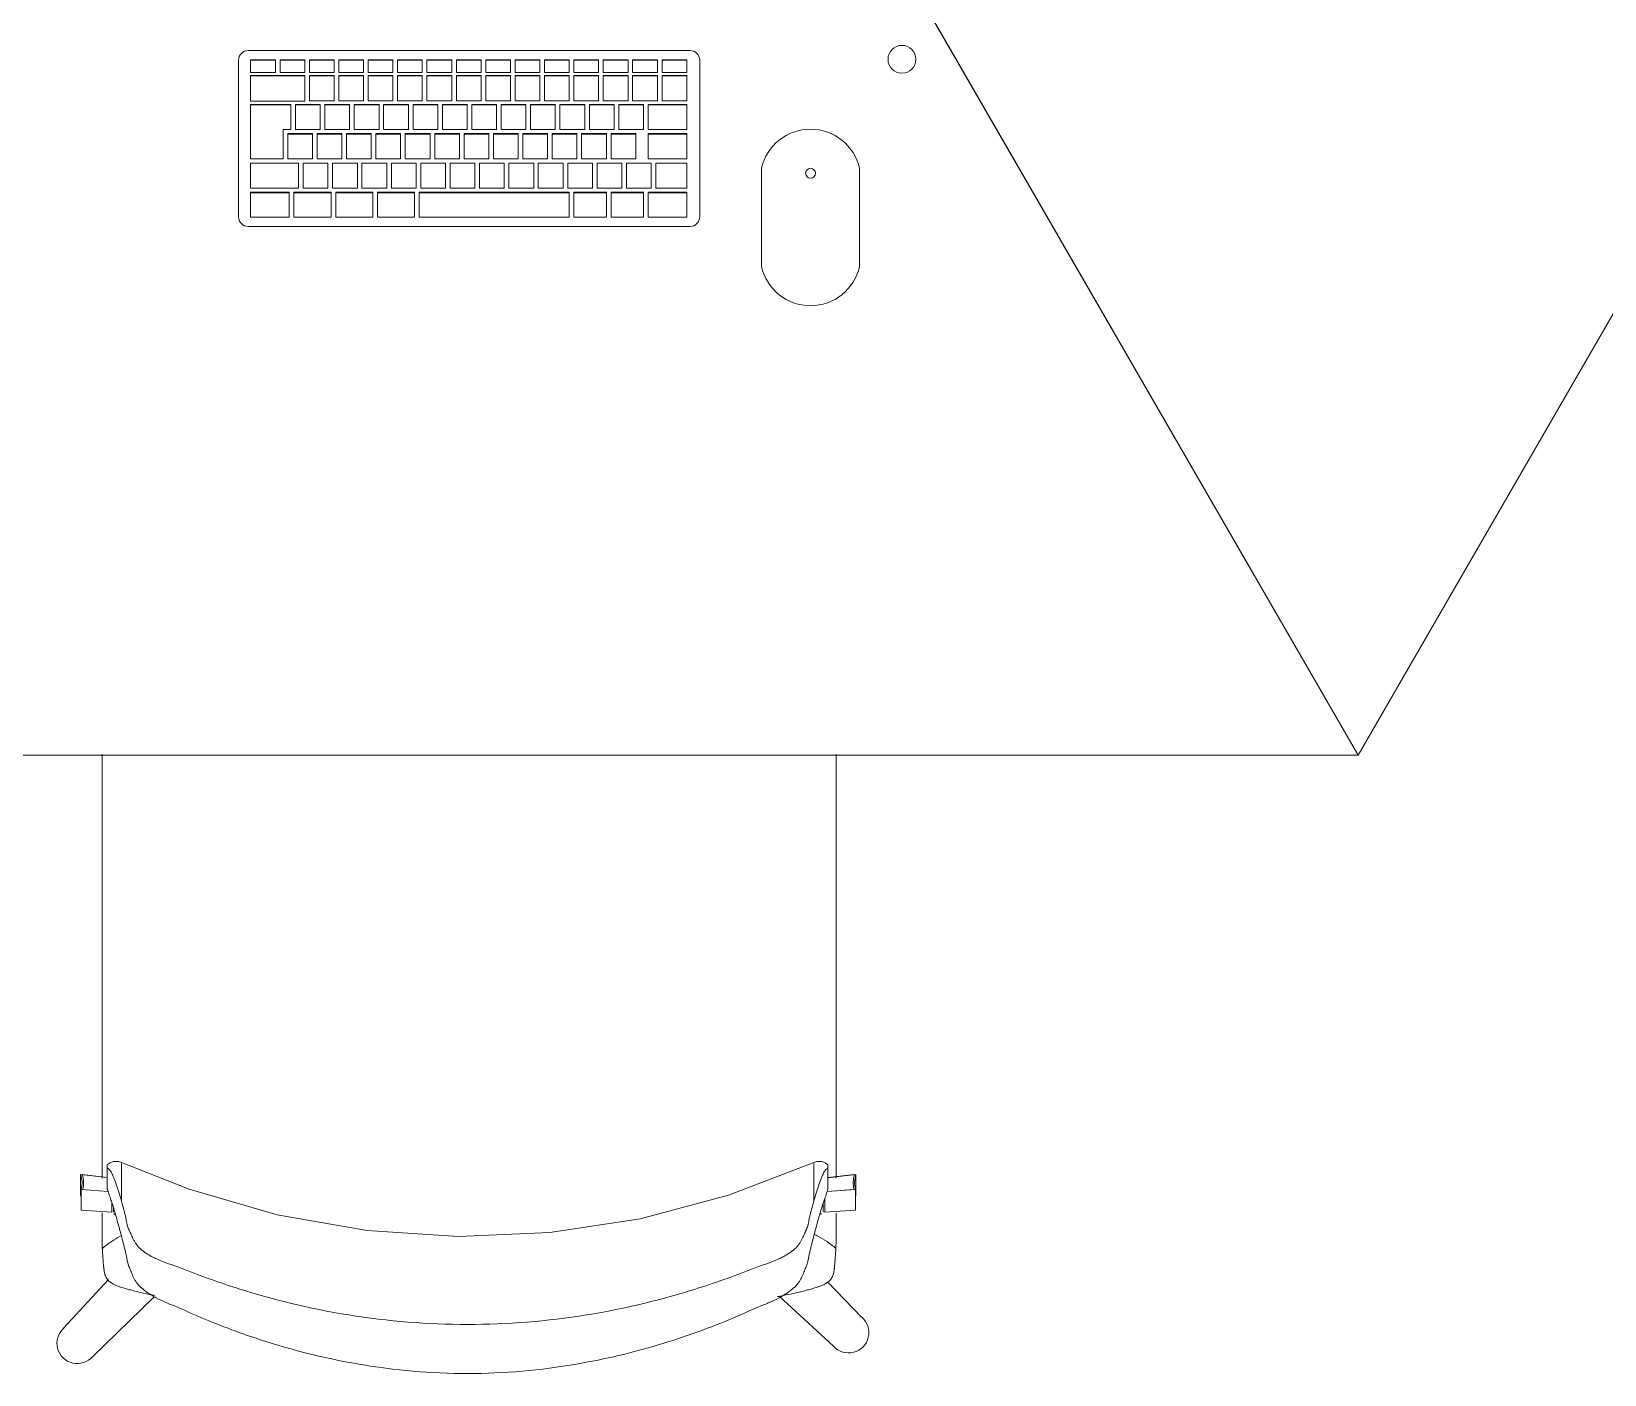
# Model space of a CAD drawing. Header units: millimetres. Extents: x 155920 to 295199, y -4084 to 97293.
# Drawn here: x 178565 to 179582, y 19325 to 20194 of the extents above; entities that cross this region are included whole.
import ezdxf

# ---------------------------------------------------------------- set-up
doc = ezdxf.new("R2010")
doc.units = ezdxf.units.MM
doc.header["$MEASUREMENT"] = 0
doc.layers.add('A-GENM', color=8, linetype='CONTINUOUS', lineweight=9)
doc.layers.add('I-FURN', color=8, linetype='CONTINUOUS', lineweight=9)

msp = doc.modelspace()

# ---------------------------------------------------------------- linework, layer by layer
at = {"layer": 'A-GENM'}
for p, q in [((178705.5, 20181.3), (178991, 20181.3)), ((178699.1, 20073.8), (178699.1, 20174.9)), ((178707, 20175.3), (178723, 20175.3)), ((178707, 20175), (178707, 20175.3)), ((178723, 20175), (178707, 20175)), ((178707, 20175), (178707, 20167)), ((178723, 20175), (178723, 20175.3)), ((178723, 20167), (178723, 20175)), ((178726, 20175.3), (178742, 20175.3)), ((178726, 20175), (178726, 20175.3)), ((178742, 20175), (178726, 20175)), ((178726, 20175), (178726, 20167)), ((178742, 20175), (178742, 20175.3)), ((178742, 20167), (178742, 20175)), ((178745, 20175.3), (178761, 20175.3)), ((178745, 20175), (178745, 20175.3)), ((178761, 20175), (178745, 20175)), ((178745, 20175), (178745, 20167)), ((178761, 20175), (178761, 20175.3)), ((178761, 20167), (178761, 20175)), ((178764, 20175.3), (178780, 20175.3)), ((178764, 20175), (178764, 20175.3)), ((178780, 20175), (178764, 20175)), ((178764, 20175), (178764, 20167)), ((178780, 20175), (178780, 20175.3)), ((178780, 20167), (178780, 20175)), ((178783, 20175.3), (178799, 20175.3)), ((178783, 20175), (178783, 20175.3)), ((178799, 20175), (178783, 20175)), ((178783, 20175), (178783, 20167)), ((178799, 20175), (178799, 20175.3)), ((178799, 20167), (178799, 20175)), ((178802, 20175.3), (178818, 20175.3)), ((178802, 20175), (178802, 20175.3)), ((178818, 20175), (178802, 20175)), ((178802, 20175), (178802, 20167)), ((178818, 20175), (178818, 20175.3)), ((178818, 20167), (178818, 20175)), ((178821, 20175.3), (178837, 20175.3)), ((178821, 20175), (178821, 20175.3)), ((178837, 20175), (178821, 20175)), ((178821, 20175), (178821, 20167)), ((178837, 20175), (178837, 20175.3)), ((178837, 20167), (178837, 20175)), ((178840, 20175.3), (178856, 20175.3)), ((178840, 20175), (178840, 20175.3)), ((178856, 20175), (178840, 20175)), ((178840, 20175), (178840, 20167)), ((178856, 20175), (178856, 20175.3)), ((178856, 20167), (178856, 20175)), ((178859, 20175.3), (178875, 20175.3)), ((178859, 20175), (178859, 20175.3)), ((178875, 20175), (178859, 20175)), ((178859, 20175), (178859, 20167)), ((178875, 20175), (178875, 20175.3)), ((178875, 20167), (178875, 20175)), ((178878, 20175.3), (178894, 20175.3)), ((178878, 20175), (178878, 20175.3)), ((178894, 20175), (178878, 20175)), ((178878, 20175), (178878, 20167)), ((178894, 20175), (178894, 20175.3)), ((178894, 20167), (178894, 20175)), ((178897, 20175.3), (178913, 20175.3)), ((178897, 20175), (178897, 20175.3)), ((178913, 20175), (178897, 20175)), ((178897, 20175), (178897, 20167)), ((178913, 20175), (178913, 20175.3)), ((178913, 20167), (178913, 20175)), ((178916, 20175.3), (178932, 20175.3)), ((178916, 20175), (178916, 20175.3)), ((178932, 20175), (178916, 20175)), ((178916, 20175), (178916, 20167)), ((178932, 20175), (178932, 20175.3)), ((178932, 20167), (178932, 20175)), ((178935, 20175.3), (178951, 20175.3)), ((178935, 20175), (178935, 20175.3)), ((178951, 20175), (178935, 20175)), ((178935, 20175), (178935, 20167)), ((178951, 20175), (178951, 20175.3)), ((178951, 20167), (178951, 20175)), ((178954, 20175.3), (178970, 20175.3)), ((178954, 20175), (178954, 20175.3)), ((178970, 20175), (178954, 20175)), ((178954, 20175), (178954, 20167)), ((178970, 20175), (178970, 20175.3)), ((178970, 20167), (178970, 20175)), ((178973, 20175.3), (178989, 20175.3)), ((178973, 20175), (178973, 20175.3)), ((178989, 20175), (178973, 20175)), ((178973, 20175), (178973, 20167)), ((178989, 20175), (178989, 20175.3)), ((178989, 20167), (178989, 20175)), ((178997.4, 20174.9), (178997.4, 20073.8)), ((178707, 20167), (178723, 20167)), ((178707, 20165.1), (178742, 20165.1)), ((178707, 20164.8), (178707, 20165.1)), ((178742, 20164.8), (178707, 20164.8)), ((178707, 20164.8), (178707, 20148.5)), ((178726, 20167), (178742, 20167)), ((178742, 20164.8), (178742, 20165.1)), ((178742, 20148.5), (178742, 20164.8)), ((178745, 20167), (178761, 20167)), ((178745, 20165.1), (178761, 20165.1)), ((178745, 20164.8), (178745, 20165.1)), ((178761, 20164.8), (178745, 20164.8)), ((178745, 20164.8), (178745, 20148.8)), ((178761, 20164.8), (178761, 20165.1)), ((178761, 20148.8), (178761, 20164.8)), ((178764, 20167), (178780, 20167)), ((178764, 20165.1), (178780, 20165.1)), ((178764, 20164.8), (178764, 20165.1)), ((178780, 20164.8), (178764, 20164.8)), ((178764, 20164.8), (178764, 20148.8)), ((178780, 20164.8), (178780, 20165.1)), ((178780, 20148.8), (178780, 20164.8)), ((178783, 20167), (178799, 20167)), ((178783, 20165.1), (178799, 20165.1)), ((178783, 20164.8), (178783, 20165.1)), ((178799, 20164.8), (178783, 20164.8)), ((178783, 20164.8), (178783, 20148.8)), ((178799, 20164.8), (178799, 20165.1)), ((178799, 20148.8), (178799, 20164.8)), ((178802, 20167), (178818, 20167)), ((178802, 20165.1), (178818, 20165.1)), ((178802, 20164.8), (178802, 20165.1)), ((178818, 20164.8), (178802, 20164.8)), ((178802, 20164.8), (178802, 20148.8)), ((178818, 20164.8), (178818, 20165.1)), ((178818, 20148.8), (178818, 20164.8)), ((178821, 20167), (178837, 20167)), ((178821, 20165.1), (178837, 20165.1)), ((178821, 20164.8), (178821, 20165.1)), ((178837, 20164.8), (178821, 20164.8)), ((178821, 20164.8), (178821, 20148.8)), ((178837, 20164.8), (178837, 20165.1)), ((178837, 20148.8), (178837, 20164.8)), ((178840, 20167), (178856, 20167)), ((178840, 20165.1), (178856, 20165.1)), ((178840, 20164.8), (178840, 20165.1)), ((178856, 20164.8), (178840, 20164.8)), ((178840, 20164.8), (178840, 20148.8)), ((178856, 20164.8), (178856, 20165.1)), ((178856, 20148.8), (178856, 20164.8)), ((178859, 20167), (178875, 20167)), ((178859, 20165.1), (178875, 20165.1)), ((178859, 20164.8), (178859, 20165.1)), ((178875, 20164.8), (178859, 20164.8)), ((178859, 20164.8), (178859, 20148.8)), ((178875, 20164.8), (178875, 20165.1)), ((178875, 20148.8), (178875, 20164.8)), ((178878, 20167), (178894, 20167)), ((178878, 20165.1), (178894, 20165.1)), ((178878, 20164.8), (178878, 20165.1)), ((178894, 20164.8), (178878, 20164.8)), ((178878, 20164.8), (178878, 20148.8)), ((178894, 20164.8), (178894, 20165.1)), ((178894, 20148.8), (178894, 20164.8)), ((178897, 20167), (178913, 20167)), ((178897, 20165.1), (178913, 20165.1)), ((178897, 20164.8), (178897, 20165.1)), ((178913, 20164.8), (178897, 20164.8)), ((178897, 20164.8), (178897, 20148.8)), ((178913, 20164.8), (178913, 20165.1)), ((178913, 20148.8), (178913, 20164.8)), ((178916, 20167), (178932, 20167)), ((178916, 20165.1), (178932, 20165.1)), ((178916, 20164.8), (178916, 20165.1)), ((178932, 20164.8), (178916, 20164.8)), ((178916, 20164.8), (178916, 20148.8)), ((178932, 20164.8), (178932, 20165.1)), ((178932, 20148.8), (178932, 20164.8)), ((178935, 20167), (178951, 20167)), ((178935, 20165.1), (178951, 20165.1)), ((178935, 20164.8), (178935, 20165.1)), ((178951, 20164.8), (178935, 20164.8)), ((178935, 20164.8), (178935, 20148.8)), ((178951, 20164.8), (178951, 20165.1)), ((178951, 20148.8), (178951, 20164.8)), ((178954, 20167), (178970, 20167)), ((178954, 20165.1), (178970, 20165.1)), ((178954, 20164.8), (178954, 20165.1)), ((178970, 20164.8), (178954, 20164.8)), ((178954, 20164.8), (178954, 20148.8)), ((178970, 20164.8), (178970, 20165.1)), ((178970, 20148.8), (178970, 20164.8)), ((178973, 20167), (178989, 20167)), ((178973, 20165.1), (178989, 20165.1)), ((178973, 20164.8), (178973, 20165.1)), ((178989, 20164.8), (178973, 20164.8)), ((178973, 20164.8), (178973, 20148.8)), ((178989, 20164.8), (178989, 20165.1)), ((178989, 20148.8), (178989, 20164.8)), ((178745, 20148.8), (178761, 20148.8)), ((178764, 20148.8), (178780, 20148.8)), ((178783, 20148.8), (178799, 20148.8)), ((178802, 20148.8), (178818, 20148.8)), ((178821, 20148.8), (178837, 20148.8)), ((178840, 20148.8), (178856, 20148.8)), ((178859, 20148.8), (178875, 20148.8)), ((178878, 20148.8), (178894, 20148.8)), ((178897, 20148.8), (178913, 20148.8)), ((178916, 20148.8), (178932, 20148.8)), ((178935, 20148.8), (178951, 20148.8)), ((178954, 20148.8), (178970, 20148.8)), ((178973, 20148.8), (178989, 20148.8)), ((178707, 20148.5), (178742, 20148.5)), ((178707, 20146.4), (178733, 20146.4)), ((178707, 20146.1), (178707, 20146.4)), ((178733, 20146.1), (178707, 20146.1)), ((178707, 20146.1), (178707, 20111.2)), ((178733, 20146.1), (178733, 20146.4)), ((178733, 20130.2), (178733, 20146.1)), ((178736, 20146.4), (178752, 20146.4)), ((178736, 20146.1), (178736, 20146.4)), ((178752, 20146.1), (178736, 20146.1)), ((178736, 20146.1), (178736, 20130.2)), ((178752, 20146.1), (178752, 20146.4)), ((178752, 20130.2), (178752, 20146.1)), ((178755, 20146.4), (178771, 20146.4)), ((178755, 20146.1), (178755, 20146.4)), ((178771, 20146.1), (178755, 20146.1)), ((178755, 20146.1), (178755, 20130.2)), ((178771, 20146.1), (178771, 20146.4)), ((178771, 20130.2), (178771, 20146.1)), ((178774, 20146.4), (178790, 20146.4)), ((178774, 20146.1), (178774, 20146.4)), ((178790, 20146.1), (178774, 20146.1)), ((178774, 20146.1), (178774, 20130.2)), ((178790, 20146.1), (178790, 20146.4)), ((178790, 20130.2), (178790, 20146.1)), ((178793, 20146.4), (178809, 20146.4)), ((178793, 20146.1), (178793, 20146.4)), ((178809, 20146.1), (178793, 20146.1)), ((178793, 20146.1), (178793, 20130.2)), ((178809, 20146.1), (178809, 20146.4)), ((178809, 20130.2), (178809, 20146.1)), ((178812, 20146.4), (178828, 20146.4)), ((178812, 20146.1), (178812, 20146.4)), ((178828, 20146.1), (178812, 20146.1)), ((178812, 20146.1), (178812, 20130.2)), ((178828, 20146.1), (178828, 20146.4)), ((178828, 20130.2), (178828, 20146.1)), ((178831, 20146.4), (178847, 20146.4)), ((178831, 20146.1), (178831, 20146.4)), ((178847, 20146.1), (178831, 20146.1)), ((178831, 20146.1), (178831, 20130.2)), ((178847, 20146.1), (178847, 20146.4)), ((178847, 20130.2), (178847, 20146.1)), ((178850, 20146.4), (178866, 20146.4)), ((178850, 20146.1), (178850, 20146.4)), ((178866, 20146.1), (178850, 20146.1)), ((178850, 20146.1), (178850, 20130.2)), ((178866, 20146.1), (178866, 20146.4)), ((178866, 20130.2), (178866, 20146.1)), ((178869, 20146.4), (178885, 20146.4)), ((178869, 20146.1), (178869, 20146.4)), ((178885, 20146.1), (178869, 20146.1)), ((178869, 20146.1), (178869, 20130.2)), ((178885, 20146.1), (178885, 20146.4)), ((178885, 20130.2), (178885, 20146.1)), ((178888, 20146.4), (178904, 20146.4)), ((178888, 20146.1), (178888, 20146.4)), ((178904, 20146.1), (178888, 20146.1)), ((178888, 20146.1), (178888, 20130.2)), ((178904, 20146.1), (178904, 20146.4)), ((178904, 20130.2), (178904, 20146.1)), ((178907, 20146.4), (178923, 20146.4)), ((178907, 20146.1), (178907, 20146.4)), ((178923, 20146.1), (178907, 20146.1)), ((178907, 20146.1), (178907, 20130.2)), ((178923, 20146.1), (178923, 20146.4)), ((178923, 20130.2), (178923, 20146.1)), ((178926, 20146.4), (178942, 20146.4)), ((178926, 20146.1), (178926, 20146.4)), ((178942, 20146.1), (178926, 20146.1)), ((178926, 20146.1), (178926, 20130.2)), ((178942, 20146.1), (178942, 20146.4)), ((178942, 20130.2), (178942, 20146.1)), ((178945, 20146.4), (178961, 20146.4)), ((178945, 20146.1), (178945, 20146.4)), ((178961, 20146.1), (178945, 20146.1)), ((178945, 20146.1), (178945, 20130.2)), ((178961, 20146.1), (178961, 20146.4)), ((178961, 20130.2), (178961, 20146.1)), ((178964, 20146.4), (178989, 20146.4)), ((178964, 20146.1), (178964, 20146.4)), ((178989, 20146.1), (178964, 20146.1)), ((178964, 20146.1), (178964, 20130.2)), ((178989, 20146.1), (178989, 20146.4)), ((178989, 20130.2), (178989, 20146.1)), ((178728, 20111.2), (178728, 20130.2)), ((178728, 20130.2), (178733, 20130.2)), ((178736, 20130.2), (178752, 20130.2)), ((178755, 20130.2), (178771, 20130.2)), ((178774, 20130.2), (178790, 20130.2)), ((178793, 20130.2), (178809, 20130.2)), ((178812, 20130.2), (178828, 20130.2)), ((178831, 20130.2), (178847, 20130.2)), ((178850, 20130.2), (178866, 20130.2)), ((178869, 20130.2), (178885, 20130.2)), ((178888, 20130.2), (178904, 20130.2)), ((178907, 20130.2), (178923, 20130.2)), ((178926, 20130.2), (178942, 20130.2)), ((178945, 20130.2), (178961, 20130.2)), ((178964, 20130.2), (178989, 20130.2)), ((178731, 20127.5), (178747, 20127.5)), ((178731, 20127.2), (178731, 20127.5)), ((178747, 20127.2), (178731, 20127.2)), ((178731, 20127.2), (178731, 20111.2)), ((178747, 20127.2), (178747, 20127.5)), ((178747, 20111.2), (178747, 20127.2)), ((178750, 20127.5), (178766, 20127.5)), ((178750, 20127.2), (178750, 20127.5)), ((178766, 20127.2), (178750, 20127.2)), ((178750, 20127.2), (178750, 20111.2)), ((178766, 20127.2), (178766, 20127.5)), ((178766, 20111.2), (178766, 20127.2)), ((178769, 20127.5), (178785, 20127.5)), ((178769, 20127.2), (178769, 20127.5)), ((178785, 20127.2), (178769, 20127.2)), ((178769, 20127.2), (178769, 20111.2)), ((178785, 20127.2), (178785, 20127.5)), ((178785, 20111.2), (178785, 20127.2)), ((178788, 20127.5), (178804, 20127.5)), ((178788, 20127.2), (178788, 20127.5)), ((178804, 20127.2), (178788, 20127.2)), ((178788, 20127.2), (178788, 20111.2)), ((178804, 20127.2), (178804, 20127.5)), ((178804, 20111.2), (178804, 20127.2)), ((178807, 20127.5), (178823, 20127.5)), ((178807, 20127.2), (178807, 20127.5)), ((178823, 20127.2), (178807, 20127.2)), ((178807, 20127.2), (178807, 20111.2)), ((178823, 20127.2), (178823, 20127.5)), ((178823, 20111.2), (178823, 20127.2)), ((178826, 20127.5), (178842, 20127.5)), ((178826, 20127.2), (178826, 20127.5)), ((178842, 20127.2), (178826, 20127.2)), ((178826, 20127.2), (178826, 20111.2)), ((178842, 20127.2), (178842, 20127.5)), ((178842, 20111.2), (178842, 20127.2)), ((178845, 20127.5), (178861, 20127.5)), ((178845, 20127.2), (178845, 20127.5)), ((178861, 20127.2), (178845, 20127.2)), ((178845, 20127.2), (178845, 20111.2)), ((178861, 20127.2), (178861, 20127.5)), ((178861, 20111.2), (178861, 20127.2)), ((178864, 20127.5), (178880, 20127.5)), ((178864, 20127.2), (178864, 20127.5)), ((178880, 20127.2), (178864, 20127.2)), ((178864, 20127.2), (178864, 20111.2)), ((178880, 20127.2), (178880, 20127.5)), ((178880, 20111.2), (178880, 20127.2)), ((178883, 20127.5), (178899, 20127.5)), ((178883, 20127.2), (178883, 20127.5)), ((178899, 20127.2), (178883, 20127.2)), ((178883, 20127.2), (178883, 20111.2)), ((178899, 20127.2), (178899, 20127.5)), ((178899, 20111.2), (178899, 20127.2)), ((178902, 20127.5), (178918, 20127.5)), ((178902, 20127.2), (178902, 20127.5)), ((178918, 20127.2), (178902, 20127.2)), ((178902, 20127.2), (178902, 20111.2)), ((178918, 20127.2), (178918, 20127.5)), ((178918, 20111.2), (178918, 20127.2)), ((178921, 20127.5), (178937, 20127.5)), ((178921, 20127.2), (178921, 20127.5)), ((178937, 20127.2), (178921, 20127.2)), ((178921, 20127.2), (178921, 20111.2)), ((178937, 20127.2), (178937, 20127.5)), ((178937, 20111.2), (178937, 20127.2)), ((178940, 20127.5), (178956, 20127.5)), ((178940, 20127.2), (178940, 20127.5)), ((178956, 20127.2), (178940, 20127.2)), ((178940, 20127.2), (178940, 20111.2)), ((178956, 20127.2), (178956, 20127.5)), ((178956, 20111.2), (178956, 20127.2)), ((178964, 20127.5), (178989, 20127.5)), ((178964, 20127.2), (178964, 20127.5)), ((178989, 20127.2), (178964, 20127.2)), ((178964, 20127.2), (178964, 20111.3)), ((178989, 20127.2), (178989, 20127.5)), ((178989, 20111.3), (178989, 20127.2)), ((178707, 20111.2), (178728, 20111.2)), ((178707, 20108.5), (178738, 20108.5)), ((178707, 20108.3), (178707, 20108.5)), ((178738, 20108.3), (178707, 20108.3)), ((178707, 20108.3), (178707, 20092.3)), ((178731, 20111.2), (178747, 20111.2)), ((178738, 20108.3), (178738, 20108.5)), ((178738, 20092.3), (178738, 20108.3)), ((178741, 20108.5), (178757, 20108.5)), ((178741, 20108.3), (178741, 20108.5)), ((178757, 20108.3), (178741, 20108.3)), ((178741, 20108.3), (178741, 20092.3)), ((178750, 20111.2), (178766, 20111.2)), ((178757, 20108.3), (178757, 20108.5)), ((178757, 20092.3), (178757, 20108.3)), ((178760, 20108.5), (178776, 20108.5)), ((178760, 20108.3), (178760, 20108.5)), ((178776, 20108.3), (178760, 20108.3)), ((178760, 20108.3), (178760, 20092.3)), ((178769, 20111.2), (178785, 20111.2)), ((178776, 20108.3), (178776, 20108.5)), ((178776, 20092.3), (178776, 20108.3)), ((178779, 20108.5), (178795, 20108.5)), ((178779, 20108.3), (178779, 20108.5)), ((178795, 20108.3), (178779, 20108.3)), ((178779, 20108.3), (178779, 20092.3)), ((178788, 20111.2), (178804, 20111.2)), ((178795, 20108.3), (178795, 20108.5)), ((178795, 20092.3), (178795, 20108.3)), ((178798, 20108.5), (178814, 20108.5)), ((178798, 20108.3), (178798, 20108.5)), ((178814, 20108.3), (178798, 20108.3)), ((178798, 20108.3), (178798, 20092.3)), ((178807, 20111.2), (178823, 20111.2)), ((178814, 20108.3), (178814, 20108.5)), ((178814, 20092.3), (178814, 20108.3)), ((178817, 20108.5), (178833, 20108.5)), ((178817, 20108.3), (178817, 20108.5)), ((178833, 20108.3), (178817, 20108.3)), ((178817, 20108.3), (178817, 20092.3)), ((178826, 20111.2), (178842, 20111.2)), ((178833, 20108.3), (178833, 20108.5)), ((178833, 20092.3), (178833, 20108.3)), ((178836, 20108.5), (178852, 20108.5)), ((178836, 20108.3), (178836, 20108.5)), ((178852, 20108.3), (178836, 20108.3)), ((178836, 20108.3), (178836, 20092.3)), ((178845, 20111.2), (178861, 20111.2)), ((178852, 20108.3), (178852, 20108.5)), ((178852, 20092.3), (178852, 20108.3)), ((178855, 20108.5), (178871, 20108.5)), ((178855, 20108.3), (178855, 20108.5)), ((178871, 20108.3), (178855, 20108.3)), ((178855, 20108.3), (178855, 20092.3)), ((178864, 20111.2), (178880, 20111.2)), ((178871, 20108.3), (178871, 20108.5)), ((178871, 20092.3), (178871, 20108.3)), ((178874, 20108.5), (178890, 20108.5)), ((178874, 20108.3), (178874, 20108.5)), ((178890, 20108.3), (178874, 20108.3)), ((178874, 20108.3), (178874, 20092.3)), ((178883, 20111.2), (178899, 20111.2)), ((178890, 20108.3), (178890, 20108.5)), ((178890, 20092.3), (178890, 20108.3)), ((178893, 20108.5), (178909, 20108.5)), ((178893, 20108.3), (178893, 20108.5)), ((178909, 20108.3), (178893, 20108.3)), ((178893, 20108.3), (178893, 20092.3)), ((178902, 20111.2), (178918, 20111.2)), ((178909, 20108.3), (178909, 20108.5)), ((178909, 20092.3), (178909, 20108.3)), ((178912, 20108.5), (178928, 20108.5)), ((178912, 20108.3), (178912, 20108.5)), ((178928, 20108.3), (178912, 20108.3)), ((178912, 20108.3), (178912, 20092.3)), ((178921, 20111.2), (178937, 20111.2)), ((178928, 20108.3), (178928, 20108.5)), ((178928, 20092.3), (178928, 20108.3)), ((178931, 20108.5), (178947, 20108.5)), ((178931, 20108.3), (178931, 20108.5)), ((178947, 20108.3), (178931, 20108.3)), ((178931, 20108.3), (178931, 20092.3)), ((178940, 20111.2), (178956, 20111.2)), ((178947, 20108.3), (178947, 20108.5)), ((178947, 20092.3), (178947, 20108.3)), ((178950, 20108.5), (178966, 20108.5)), ((178950, 20108.3), (178950, 20108.5)), ((178966, 20108.3), (178950, 20108.3)), ((178950, 20108.3), (178950, 20092.3)), ((178964, 20111.3), (178989, 20111.3)), ((178966, 20108.3), (178966, 20108.5)), ((178966, 20092.3), (178966, 20108.3)), ((178969, 20108.5), (178989, 20108.5)), ((178969, 20108.3), (178969, 20108.5)), ((178989, 20108.3), (178969, 20108.3)), ((178969, 20108.3), (178969, 20092.3)), ((178989, 20108.3), (178989, 20108.5)), ((178989, 20092.3), (178989, 20108.3)), ((179037.2, 20105), (179037.2, 20041.5)), ((179100.7, 20041.5), (179100.7, 20105)), ((178707, 20092.3), (178738, 20092.3)), ((178707, 20089.6), (178732, 20089.6)), ((178707, 20089.3), (178707, 20089.6)), ((178732, 20089.3), (178707, 20089.3)), ((178707, 20089.3), (178707, 20073.4)), ((178732, 20089.3), (178732, 20089.6)), ((178732, 20073.4), (178732, 20089.3)), ((178735, 20089.6), (178759, 20089.6)), ((178735, 20089.3), (178735, 20089.6)), ((178759, 20089.3), (178735, 20089.3)), ((178735, 20089.3), (178735, 20073.4)), ((178741, 20092.3), (178757, 20092.3)), ((178759, 20089.3), (178759, 20089.6)), ((178759, 20073.4), (178759, 20089.3)), ((178760, 20092.3), (178776, 20092.3)), ((178762, 20089.6), (178786, 20089.6)), ((178762, 20089.3), (178762, 20089.6)), ((178786, 20089.3), (178762, 20089.3)), ((178762, 20089.3), (178762, 20073.4)), ((178779, 20092.3), (178795, 20092.3)), ((178786, 20089.3), (178786, 20089.6)), ((178786, 20073.4), (178786, 20089.3)), ((178789, 20089.6), (178813, 20089.6)), ((178789, 20089.3), (178789, 20089.6)), ((178813, 20089.3), (178789, 20089.3)), ((178789, 20089.3), (178789, 20073.4)), ((178798, 20092.3), (178814, 20092.3)), ((178813, 20089.3), (178813, 20089.6)), ((178813, 20073.4), (178813, 20089.3)), ((178816, 20089.6), (178913, 20089.6)), ((178816, 20089.3), (178816, 20089.6)), ((178913, 20089.3), (178816, 20089.3)), ((178816, 20089.3), (178816, 20073.4)), ((178817, 20092.3), (178833, 20092.3)), ((178836, 20092.3), (178852, 20092.3)), ((178855, 20092.3), (178871, 20092.3)), ((178874, 20092.3), (178890, 20092.3)), ((178893, 20092.3), (178909, 20092.3)), ((178912, 20092.3), (178928, 20092.3)), ((178913, 20089.3), (178913, 20089.6)), ((178913, 20073.4), (178913, 20089.3)), ((178916, 20089.6), (178937, 20089.6)), ((178916, 20089.3), (178916, 20089.6)), ((178937, 20089.3), (178916, 20089.3)), ((178916, 20089.3), (178916, 20073.4)), ((178931, 20092.3), (178947, 20092.3)), ((178937, 20089.3), (178937, 20089.6)), ((178937, 20073.4), (178937, 20089.3)), ((178940, 20089.6), (178961, 20089.6)), ((178940, 20089.3), (178940, 20089.6)), ((178961, 20089.3), (178940, 20089.3)), ((178940, 20089.3), (178940, 20073.4)), ((178950, 20092.3), (178966, 20092.3)), ((178961, 20089.3), (178961, 20089.6)), ((178961, 20073.4), (178961, 20089.3)), ((178964, 20089.6), (178989, 20089.6)), ((178964, 20089.3), (178964, 20089.6)), ((178989, 20089.3), (178964, 20089.3)), ((178964, 20089.3), (178964, 20073.4)), ((178969, 20092.3), (178989, 20092.3)), ((178989, 20089.3), (178989, 20089.6)), ((178989, 20073.4), (178989, 20089.3)), ((178991, 20067.4), (178705.5, 20067.4)), ((178707, 20073.4), (178732, 20073.4)), ((178735, 20073.4), (178759, 20073.4)), ((178762, 20073.4), (178786, 20073.4)), ((178789, 20073.4), (178813, 20073.4)), ((178816, 20073.4), (178913, 20073.4)), ((178916, 20073.4), (178937, 20073.4)), ((178940, 20073.4), (178961, 20073.4)), ((178964, 20073.4), (178989, 20073.4))]:
    msp.add_line(p, q, dxfattribs=at)
for centre, radius, start, end in [((178705.5, 20174.9), 6.35, 90, 180), ((178991, 20174.9), 6.35, 0, 90), ((179069, 20097.9), 32.5, 12.6804, 167.3196), ((179069, 20101.9), 3.16, 0, 180), ((179069, 20101.9), 3.16, 180, 0), ((178705.5, 20073.8), 6.35, 180, 270), ((178991, 20073.8), 6.35, 270, 0), ((179069, 20048.7), 32.5, 192.6804, 347.3196)]:
    msp.add_arc(centre, radius, start, end, dxfattribs=at)
at = {"layer": 'I-FURN'}
for p, q in [((179423.1, 19725.6), (179998.1, 20721.6)), ((179423.1, 19725.6), (179020.7, 20422.5)), ((179020.7, 20422.5), (179423.1, 19725.6)), ((178273.1, 19725.6), (179423.1, 19725.6)), ((178616.1, 19461.8), (178614.3, 19460.6)), ((178614.3, 19444.9), (178614.3, 19458.5)), ((178618.2, 19462.6), (178616.1, 19461.8)), ((178619.7, 19462.8), (178618.2, 19462.6)), ((178621.6, 19462.7), (178619.7, 19462.8)), ((178623.4, 19462.1), (178621.6, 19462.7)), ((178667.3, 19444.7), (178623.4, 19462.1)), ((179071.2, 19462.1), (179016, 19440.9)), ((179071.2, 19462.1), (179073, 19462.7)), ((179073, 19462.7), (179074.9, 19462.8)), ((179074.9, 19462.8), (179076.4, 19462.6)), ((179076.4, 19462.6), (179078.5, 19461.8)), ((179078.5, 19461.8), (179080.3, 19460.6)), ((179080.3, 19444.9), (179080.3, 19458.5)), ((178614.3, 19452.3), (178597.1, 19454.3)), ((178597.1, 19454.3), (178597.1, 19441)), ((178614.3, 19452.4), (178598.1, 19454.3)), ((179097.5, 19454.3), (179080.3, 19452.3)), ((179098.4, 19454.3), (179080.3, 19452.1)), ((179098.4, 19441), (179098.4, 19454.3)), ((178597.4, 19444.6), (178614.8, 19443.4)), ((178597.4, 19431.3), (178597.4, 19444.6)), ((178724.1, 19428.2), (178667.3, 19444.7)), ((179016, 19440.9), (178958.9, 19425.7)), ((179078.2, 19429.9), (179078.2, 19438.7)), ((179079.7, 19443.3), (179098.1, 19444.6)), ((179079.8, 19443.4), (179097.1, 19444.6)), ((179098.1, 19444.6), (179098.1, 19431.3)), ((178617.3, 19429.9), (178597.4, 19431.3)), ((178617.3, 19435.8), (178617.3, 19429.9)), ((178618.3, 19432.9), (178618.3, 19429.9)), ((178782.4, 19418), (178724.1, 19428.2)), ((179077.2, 19429.9), (179077.2, 19435.8)), ((179098.1, 19431.3), (179078.2, 19429.9)), ((178841.4, 19414.2), (178782.4, 19418)), ((178900.5, 19416.8), (178841.4, 19414.2)), ((178958.9, 19425.7), (178900.5, 19416.8)), ((178615.1, 19386.3), (178586.1, 19354.8)), ((179102, 19362), (179079.9, 19384.8)), ((178604.9, 19336.6), (178644.4, 19374.9)), ((179048.7, 19375.5), (179083.8, 19343.3))]:
    msp.add_line(p, q, dxfattribs=at)
for centre, radius, start, end in [((179128.1, 20175.6), 9, 0, 180), ((179128.1, 20175.6), 9, 180, 0), ((179093.6, 19352), 13.1, 221.9896, 49.6059), ((178594.9, 19345.1), 13.1, 131.9662, 319.5824)]:
    msp.add_arc(centre, radius, start, end, dxfattribs=at)
for centre, start_param, end_param in [((178580.6, 19448.9), 6.026179, 6.605675), ((178581.6, 19448.9), 6.026179, 6.605675), ((179114, 19448.9), 2.819103, 3.398599), ((179114.9, 19448.9), 2.819103, 3.398599), ((178580.6, 19435.6), 0.238848, 0.322489), ((179114.9, 19435.6), 2.819103, 2.902745)]:
    msp.add_ellipse(centre, major_axis=(17.4, 0), ratio=0.978487, start_param=start_param, end_param=end_param, dxfattribs=at)
for points, knots in [([(178610.9, 19452), (178610.9, 19452.7), (178610.9, 19455.9), (178610.9, 19461.8), (178610.9, 19469.6), (178610.9, 19477.3), (178610.9, 19487.4), (178610.9, 19499.8), (178610.9, 19512), (178610.9, 19521.9), (178610.9, 19529.5), (178610.9, 19537.1), (178610.9, 19547.2), (178610.9, 19559.6), (178610.9, 19574.5), (178610.9, 19589.6), (178610.9, 19604.8), (178610.9, 19619.8), (178610.9, 19632.3), (178610.9, 19642.4), (178610.9, 19650), (178610.9, 19657.6), (178610.9, 19667.7), (178610.9, 19680.1), (178610.9, 19692.6), (178610.9, 19702.7), (178610.9, 19710.3), (178610.9, 19717.9), (178610.9, 19723.1), (178610.9, 19725.7), (178610.9, 19725.9)], [-0.8977274, -0.8977274, -0.8977274, -0.8977274, -0.8928571, -0.875, -0.8571429, -0.8392857, -0.8214286, -0.7857143, -0.75, -0.7321429, -0.7142857, -0.6964286, -0.6785714, -0.6428571, -0.6071429, -0.5714286, -0.5357143, -0.5, -0.4642857, -0.4464286, -0.4285714, -0.4107143, -0.3928571, -0.3571429, -0.3214286, -0.3035714, -0.2857143, -0.2678571, -0.25, -0.2488464, -0.2488464, -0.2488464, -0.2488464]), ([(179085.6, 19725.9), (179085.6, 19725.8), (179085.6, 19720.7), (179085.6, 19710.5), (179085.6, 19695.1), (179085.6, 19680), (179085.6, 19667.4), (179085.6, 19657.3), (179085.6, 19649.7), (179085.6, 19642), (179085.6, 19632), (179085.6, 19619.7), (179085.6, 19607.3), (179085.6, 19597.4), (179085.6, 19589.8), (179085.6, 19582.2), (179085.6, 19572.2), (179085.6, 19559.8), (179085.6, 19547.3), (179085.6, 19537.2), (179085.6, 19529.5), (179085.6, 19521.9), (179085.6, 19511.8), (179085.6, 19499.3), (179085.6, 19484.2), (179085.6, 19468.8), (179085.6, 19458.1), (179085.6, 19452.5), (179085.6, 19452)], [-0.7507659, -0.7507659, -0.7507659, -0.7507659, -0.75, -0.7142857, -0.6785714, -0.6428571, -0.6071429, -0.5892857, -0.5714286, -0.5535714, -0.5357143, -0.5, -0.4642857, -0.4464286, -0.4285714, -0.4107143, -0.3928571, -0.3571429, -0.3214286, -0.3035714, -0.2857143, -0.2678571, -0.25, -0.2142857, -0.1785714, -0.1428571, -0.1071429, -0.103964, -0.103964, -0.103964, -0.103964]), ([(178614.3, 19458.9), (178614.3, 19459.2), (178614.3, 19460), (178614.3, 19460.7), (178614.3, 19460.5), (178614.3, 19459.9), (178614.3, 19459.1), (178614.3, 19458.5)], [0.4171888, 0.4171888, 0.4171888, 0.4171888, 0.5, 0.625, 0.75, 0.875, 1, 1, 1, 1]), ([(178623.4, 19437.2), (178623.4, 19440.2), (178623.4, 19445.6), (178623.4, 19452), (178623.4, 19456.7), (178623.4, 19459.4), (178623.4, 19460.8), (178623.4, 19461.3), (178623.4, 19461.5)], [0, 0, 0, 0, 0.1111111, 0.2222222, 0.3333333, 0.4444444, 0.5, 0.5555556, 0.5555556, 0.5555556, 0.5555556]), ([(179071.2, 19461.5), (179071.2, 19461.2), (179071.2, 19460.6), (179071.2, 19458.6), (179071.2, 19454.7), (179071.2, 19447.5), (179071.2, 19441), (179071.2, 19437.2)], [0.4444444, 0.4444444, 0.4444444, 0.4444444, 0.5138889, 0.5833333, 0.7222222, 0.8611111, 1, 1, 1, 1]), ([(179080.3, 19458.5), (179080.3, 19459.1), (179080.3, 19459.9), (179080.3, 19460.5), (179080.3, 19460.7), (179080.3, 19460), (179080.3, 19459.3), (179080.3, 19458.9)], [0, 0, 0, 0, 0.125, 0.25, 0.375, 0.5, 0.5837817, 0.5837817, 0.5837817, 0.5837817]), ([(178659.2, 19368.8), (178656.6, 19369.7), (178651.9, 19371.5), (178646.8, 19374), (178643.2, 19376), (178640.7, 19377.6), (178638.8, 19379), (178637.6, 19379.9), (178637, 19380.5), (178636.5, 19380.9), (178636, 19381.3), (178635.4, 19381.8), (178634.5, 19382.8), (178633.3, 19384.3), (178632.2, 19386), (178631.3, 19387.7), (178630.5, 19389.4), (178629.9, 19391), (178629.3, 19392.4), (178629, 19393.3), (178628.8, 19393.8), (178628.6, 19394.2), (178628.4, 19394.5), (178628.2, 19395), (178627.9, 19395.9), (178627.6, 19397.1), (178627.2, 19398.4), (178626.9, 19400.2), (178626.6, 19401.8), (178626.3, 19403.5), (178626, 19404.8), (178625.7, 19406.1), (178625.2, 19407.8), (178624.4, 19410.7), (178623.4, 19414.8), (178622.2, 19419.3), (178621, 19423.5), (178619.9, 19427.6), (178618.8, 19431.4), (178617.8, 19434.8), (178617.1, 19436.8), (178616.7, 19437.7)], [0, 0, 0, 0, 0.035714, 0.071429, 0.089286, 0.107143, 0.125, 0.133929, 0.138393, 0.142857, 0.147321, 0.151786, 0.160714, 0.178571, 0.196429, 0.214286, 0.232143, 0.25, 0.267857, 0.276786, 0.28125, 0.285714, 0.290179, 0.294643, 0.303571, 0.321429, 0.339286, 0.357143, 0.392857, 0.410714, 0.428571, 0.446429, 0.464286, 0.5, 0.571429, 0.642857, 0.714286, 0.785714, 0.857143, 0.928571, 1, 1, 1, 1]), ([(178623.4, 19437.2), (178623.9, 19435.6), (178624.5, 19433.3), (178625.3, 19430.5), (178625.7, 19428.9), (178626, 19427.7), (178626.3, 19426.5), (178626.6, 19425), (178626.8, 19423.6), (178627.1, 19422.1), (178627.4, 19420.9), (178627.8, 19419.9), (178628.1, 19419.1), (178628.3, 19418.7), (178628.4, 19418.3), (178628.6, 19418), (178628.8, 19417.5), (178629.2, 19416.6), (178629.8, 19415.3), (178630.5, 19413.7), (178631.3, 19412), (178632.3, 19410.3), (178633.5, 19408.6), (178634.7, 19407.2), (178635.6, 19406.3), (178636.2, 19405.8), (178636.7, 19405.4), (178637.2, 19405), (178637.8, 19404.5), (178639, 19403.6), (178640.9, 19402.4), (178643.4, 19401), (178647, 19399.2), (178652, 19397.1), (178656.7, 19395.6), (178659.2, 19394.8)], [0, 0, 0, 0, 0.125, 0.1875, 0.21875, 0.25, 0.28125, 0.3125, 0.375, 0.40625, 0.4375, 0.46875, 0.484375, 0.492188, 0.5, 0.507812, 0.515625, 0.53125, 0.5625, 0.59375, 0.625, 0.65625, 0.6875, 0.71875, 0.734375, 0.742188, 0.75, 0.757812, 0.765625, 0.78125, 0.8125, 0.84375, 0.875, 0.9375, 1, 1, 1, 1]), ([(179077.9, 19437.7), (179077.2, 19435.8), (179076.1, 19432.6), (179074.7, 19427.6), (179073.5, 19423.5), (179072.4, 19419.3), (179071.2, 19414.8), (179070.1, 19410.7), (179069.3, 19407.4), (179068.7, 19405.2), (179068.3, 19403.5), (179068, 19401.8), (179067.7, 19400.2), (179067.4, 19398.4), (179067, 19397.1), (179066.7, 19395.9), (179066.3, 19395), (179066.1, 19394.5), (179066, 19394.2), (179065.8, 19393.8), (179065.6, 19393.3), (179065.2, 19392.4), (179064.7, 19391), (179064.1, 19389.4), (179063.3, 19387.7), (179062.4, 19386), (179061.2, 19384.3), (179060.1, 19382.8), (179059.1, 19381.8), (179058.6, 19381.3), (179058.1, 19380.9), (179057.6, 19380.5), (179056.9, 19379.9), (179055.7, 19379), (179053.9, 19377.6), (179051.4, 19376), (179047.8, 19374), (179042.7, 19371.5), (179038, 19369.7), (179035.4, 19368.8)], [0, 0, 0, 0, 0.142857, 0.214286, 0.285714, 0.357143, 0.428571, 0.5, 0.535714, 0.571429, 0.589286, 0.607143, 0.642857, 0.660714, 0.678571, 0.696429, 0.705357, 0.709821, 0.714286, 0.71875, 0.723214, 0.732143, 0.75, 0.767857, 0.785714, 0.803571, 0.821429, 0.839286, 0.848214, 0.852679, 0.857143, 0.861607, 0.866071, 0.875, 0.892857, 0.910714, 0.928571, 0.964286, 1, 1, 1, 1]), ([(179035.4, 19394.8), (179037.9, 19395.6), (179042.6, 19397.1), (179047.6, 19399.2), (179051.2, 19401), (179053.7, 19402.4), (179055.5, 19403.6), (179056.8, 19404.5), (179057.4, 19405), (179057.9, 19405.4), (179058.4, 19405.8), (179059, 19406.3), (179059.9, 19407.2), (179061.1, 19408.6), (179062.3, 19410.3), (179063.3, 19412), (179064.1, 19413.7), (179064.8, 19415.3), (179065.4, 19416.6), (179065.7, 19417.5), (179066, 19418), (179066.1, 19418.3), (179066.3, 19418.7), (179066.5, 19419.1), (179066.8, 19419.9), (179067.2, 19420.9), (179067.5, 19422.1), (179067.8, 19423.6), (179068, 19425), (179068.3, 19426.5), (179068.6, 19427.7), (179068.9, 19428.9), (179069.3, 19430.5), (179070.1, 19433.3), (179070.7, 19435.6), (179071.2, 19437.2)], [0, 0, 0, 0, 0.0625, 0.125, 0.15625, 0.1875, 0.21875, 0.234375, 0.242188, 0.25, 0.257812, 0.265625, 0.28125, 0.3125, 0.34375, 0.375, 0.40625, 0.4375, 0.46875, 0.484375, 0.492188, 0.5, 0.507812, 0.515625, 0.53125, 0.5625, 0.59375, 0.625, 0.6875, 0.71875, 0.75, 0.78125, 0.8125, 0.875, 1, 1, 1, 1]), ([(178623.8, 19414.9), (178623.4, 19414.7), (178621.1, 19413.5), (178616.8, 19411), (178613, 19408.1), (178611.1, 19406.5)], [0.93933321, 0.93933321, 0.93933321, 0.93933321, 0.94444444, 0.97222222, 1, 1, 1, 1]), ([(178645.1, 19376), (178642.8, 19376.5), (178639.1, 19377.3), (178634.6, 19378.3), (178632.2, 19378.9), (178630.3, 19379.4), (178628.7, 19379.8), (178627.1, 19380.2), (178625.5, 19380.7), (178623.8, 19381.2), (178622, 19381.8), (178620.3, 19382.4), (178619, 19383), (178618, 19383.5), (178617.3, 19383.9), (178616.6, 19384.4), (178615.8, 19385), (178614.8, 19385.9), (178613.9, 19387.1), (178613.3, 19388.3), (178612.8, 19389.5), (178612.5, 19390.9), (178612.3, 19392.1), (178612.2, 19393), (178612.1, 19393.5), (178612, 19393.9), (178612, 19394.3), (178611.9, 19394.8), (178611.9, 19395.7), (178611.7, 19396.9), (178611.6, 19398.1), (178611.6, 19399.1), (178611.5, 19399.9), (178611.5, 19400.8), (178611.4, 19401.9), (178611.3, 19403.8), (178611.2, 19405.5), (178611.1, 19406.5)], [0, 0, 0, 0, 0.125, 0.1875, 0.21875, 0.25, 0.28125, 0.3125, 0.34375, 0.375, 0.40625, 0.4375, 0.46875, 0.484375, 0.5, 0.515625, 0.53125, 0.5625, 0.59375, 0.625, 0.65625, 0.6875, 0.71875, 0.734375, 0.742188, 0.75, 0.757812, 0.765625, 0.78125, 0.8125, 0.84375, 0.859375, 0.875, 0.890625, 0.90625, 0.9375, 1, 1, 1, 1]), ([(179085.4, 19406.5), (179085.3, 19405.5), (179085.2, 19403.8), (179085.1, 19401.9), (179085, 19400.8), (179085, 19399.9), (179084.9, 19399.1), (179084.8, 19398.1), (179084.7, 19396.9), (179084.6, 19395.7), (179084.5, 19394.8), (179084.5, 19394.3), (179084.4, 19393.9), (179084.4, 19393.5), (179084.3, 19393), (179084.2, 19392.1), (179084, 19390.9), (179083.6, 19389.5), (179083.2, 19388.3), (179082.6, 19387.1), (179081.7, 19385.9), (179080.7, 19385), (179079.8, 19384.4), (179079.2, 19383.9), (179078.5, 19383.5), (179077.5, 19383), (179076.2, 19382.4), (179074.5, 19381.8), (179072.7, 19381.2), (179071, 19380.7), (179069.4, 19380.2), (179067.8, 19379.8), (179066.2, 19379.4), (179064.3, 19378.9), (179061.9, 19378.3), (179057.4, 19377.3), (179053.7, 19376.5), (179051.3, 19376)], [0, 0, 0, 0, 0.0625, 0.09375, 0.109375, 0.125, 0.140625, 0.15625, 0.1875, 0.21875, 0.234375, 0.242188, 0.25, 0.257812, 0.265625, 0.28125, 0.3125, 0.34375, 0.375, 0.40625, 0.4375, 0.46875, 0.484375, 0.5, 0.515625, 0.53125, 0.5625, 0.59375, 0.625, 0.65625, 0.6875, 0.71875, 0.75, 0.78125, 0.8125, 0.875, 1, 1, 1, 1]), ([(179085.4, 19406.5), (179083.5, 19408.1), (179079.7, 19411), (179075, 19413.8), (179072.2, 19415.2), (179071.4, 19415.5)], [0, 0, 0, 0, 0.02777778, 0.05555556, 0.06696683, 0.06696683, 0.06696683, 0.06696683]), ([(178659.2, 19394.8), (178671.1, 19390), (178695.3, 19381.2), (178744.8, 19367.1), (178808.6, 19356.8), (178886, 19356.8), (178949.7, 19367.1), (178999.3, 19381.2), (179023.5, 19390), (179035.4, 19394.8)], [-1, -1, -1, -1, -0.9, -0.8, -0.6, -0.4, -0.2, -0.1, 0, 0, 0, 0]), ([(179035.4, 19368.8), (179019.4, 19361.3), (178986.5, 19348.1), (178929.6, 19332.4), (178865.1, 19323.9), (178794.1, 19327), (178736.3, 19339.5), (178691.6, 19354.6), (178669.9, 19363.8), (178659.2, 19368.8)], [-1, -1, -1, -1, -0.863636, -0.727273, -0.545455, -0.363636, -0.181818, -0.090909, 0, 0, 0, 0])]:
    msp.add_open_spline(points, degree=3, knots=knots, dxfattribs=at)
for points in [[(178614.3, 19458.5), (178614.7, 19458.3), (178615.6, 19457.6), (178617.1, 19455.5), (178618.6, 19452.2), (178620.1, 19448), (178621.8, 19443), (178622.9, 19439.2), (178623.4, 19437.2)], [(179071.2, 19437.2), (179071.7, 19439.2), (179072.8, 19443), (179074.5, 19448), (179076, 19452.2), (179077.5, 19455.5), (179078.9, 19457.6), (179079.9, 19458.3), (179080.3, 19458.5)], [(178616.7, 19437.7), (178616.3, 19439), (178615.5, 19441.5), (178614.7, 19443.8), (178614.3, 19444.9)], [(179080.3, 19444.9), (179079.9, 19443.8), (179079.1, 19441.5), (179078.3, 19439), (179077.9, 19437.7)], [(178610.9, 19410.4), (178610.9, 19416.5), (178610.9, 19422.9), (178610.9, 19429.4)], [(178618.5, 19429.1), (178618.8, 19428.9), (178619.2, 19428.6), (178619.6, 19428.3)], [(179074.9, 19428.3), (179075.3, 19428.6), (179075.7, 19428.9), (179076.1, 19429.1)], [(179085.6, 19429.3), (179085.6, 19422.8), (179085.6, 19416.5), (179085.6, 19410.4)], [(178611.1, 19406.5), (178611.1, 19407.2), (178611, 19408.5), (178610.9, 19409.8), (178610.9, 19410.4)], [(179085.6, 19410.4), (179085.5, 19409.8), (179085.5, 19408.5), (179085.4, 19407.2), (179085.4, 19406.5)], [(179047.7, 19375.3), (179048.9, 19375.5), (179050.1, 19375.7), (179051.3, 19376)], [(179051.3, 19376), (179050.1, 19375.7), (179048.9, 19375.5), (179047.7, 19375.3)]]:
    msp.add_open_spline(points, degree=3, dxfattribs=at)

doc.saveas('drawing.dxf')
